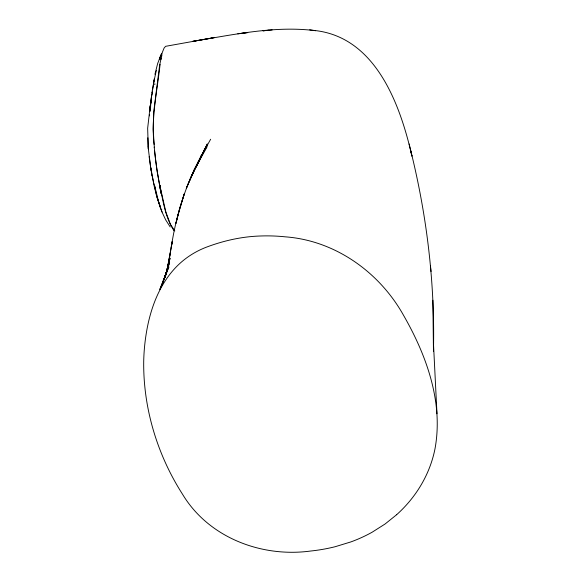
<?xml version="1.0" encoding="UTF-8"?>
<svg xmlns="http://www.w3.org/2000/svg" width="581" height="581" viewBox="0 0 581 581"><rect width="100%" height="100%" fill="white"/><g stroke="black" fill="none" stroke-linecap="round" stroke-linejoin="round"><path stroke-width="0.87" d="M147.864 137.777L148.061 146.136M152.447 93.839L152.512 91.863M150.08 111.298L150.189 108.691M150.581 107.173L150.777 103.28M149.564 115.88L149.607 114.806M150.944 103.142L151.656 95.233M152.614 89.786L154.241 78.885M149.796 111.283L150.109 107.383M150.784 103.098L151.314 97.652M150.283 107.216L151.961 92.582M150.101 107.47L150.312 105.328M153.587 84.477L153.667 83.693M150.268 105.815L150.152 106.367M154.517 79.132L153.319 85.167M150.225 105.902L150.297 105.553M151.881 94.333L151.343 97.906M153.994 81.042L155.999 71.942M160.08 64.353C157.233 90.97 151.024 117.536 154.081 144.444M151.946 92.706L152.454 89.605M150.174 106.214L147.654 128.256L148.322 148.968M151.692 95.008L151.852 94.173M171.235 247.491C176.566 211.397 188.484 176.384 207.366 145.105L195.289 168.098L189.399 180.88L207.308 143.965L198.041 163.021M168.069 265.648L172.288 241.413L166.115 274.849M152.433 89.728L153.362 84.979M166.151 274.668L170.364 253.193M160.901 59.669L161.206 58.238M153.507 84.347L155.2 84.063M166.885 270.862L168.359 264.5L165.113 277.13M161.525 56.851L161.859 55.522M154.916 74.361L157.669 63.496L160.85 55.289M165.149 277.035L170.073 258.175L165.447 275.67L167.343 269.214L162.019 285.358M163.13 282.032L169.499 262.844L163.813 279.643L166.181 273.186L159.855 289.432L168.868 266.868L162.469 282.918M197.99 163L198.847 160.509L197.075 165.418M161.482 53.939L159.339 59.204L159.622 58.492M159.339 59.204L161.627 53.539M199.261 160.646L201.622 154.887L198.085 163.203L204.425 149.76L199.82 159.499M156.296 71.194L156.55 70.591M196.363 166.798L197.366 164.532M199.239 160.603L201.425 155.73L210.649 139.244M197.446 164.423L201.425 155.73M200.133 159.252L194.265 169.848L186.334 188.237L194.265 169.848L207.003 146.92M396.67 514.693L385.065 524.011L372.21 532.167A144.124 125.932 8.9 0 1 350.75 541.957L335.208 546.699A159.608 139.462 8.9 0 1 310.762 551.013C261.617 557.738 208.55 537.672 182.449 494.111C157.371 454.908 143.18 408.29 143.703 361.651A260.484 227.607 8.9 0 1 146.296 333.247C150.82 305.192 162.201 276.418 185.484 258.763A87.913 76.815 8.9 0 1 205.565 247.491C223.104 240.781 241.631 236.569 260.441 235.995A154.836 135.293 8.9 0 1 285.053 236.816C335.034 240.396 379.502 272.169 403.592 315.403C426.447 355.223 443.485 402.117 435.046 448.547A147.247 128.655 8.9 0 1 429.199 468.446A150.515 131.517 8.9 0 1 396.663 514.693M309.673 29.813L315.621 30.699C274.464 25.441 233.134 34.853 192.667 41.345L214.236 37.591L165.607 46.32L164.103 48.027L162.23 52.646L159.543 65.849L153.689 112.206L153.166 129.236L154.357 147.719M237.782 33.851L247.746 32.58L240.258 33.524M269.032 30.219L262.961 30.829L272.155 29.922M313.384 30.365C375.406 36.175 400.113 104.13 411.936 156.136L409.162 143.986M174.808 230.955L170.458 224.419L165.875 212.05L159.71 185.005L161.053 193.299L157.277 172.027A80.853 13.835 80.7 0 1 155.309 157.524L154.531 150.501M173.93 230.606C165.062 217.098 163.014 200.51 159.71 185.005M170.189 226.946L165.694 219.901L162.179 212.421M161.787 209.85L161.612 209.48M160.646 207.286L160.327 206.509M160.058 205.856L159.644 204.817M161.7 211.244L162.077 212.101L161.649 210.976M159.492 204.425L158.962 203.009M161.562 210.765L160.065 206.814M161.533 210.816L158.54 201.491L154.561 185.412M160.116 206.959L156.696 196.233L154.423 185.717M158.918 202.9L158.352 201.316M158.308 201.186L157.778 199.603M157.734 199.472L157.219 197.86M157.175 197.722L154.081 185.775L151.205 169.892M155.454 189.152L155.098 187.953M154.858 187.118L154.43 185.6M154.248 184.918L153.849 183.371M410.687 150.464C426.912 215.754 434.98 283.158 433.47 350.466M153.653 182.608L152.04 175.418M152.084 175.629L151.038 170.131M161.053 193.299L157.364 172.281A80.701 13.806 80.7 0 1 155.439 157.996L154.205 147.087M150.886 167.989L151.031 170.066M151.009 169.935L150.704 167.749M150.907 169.282L148.213 147.944M150.769 168.316L149.143 156.659M430.419 265.517L431.051 271.523M148.22 148.061L148.082 146.383M436.985 413.774L433.404 342.231M432.86 300.224L433.47 351.585M178.2 214.367L175.956 223.373L179.66 208.535L184.242 193.894L178.2 214.367"/></g></svg>
